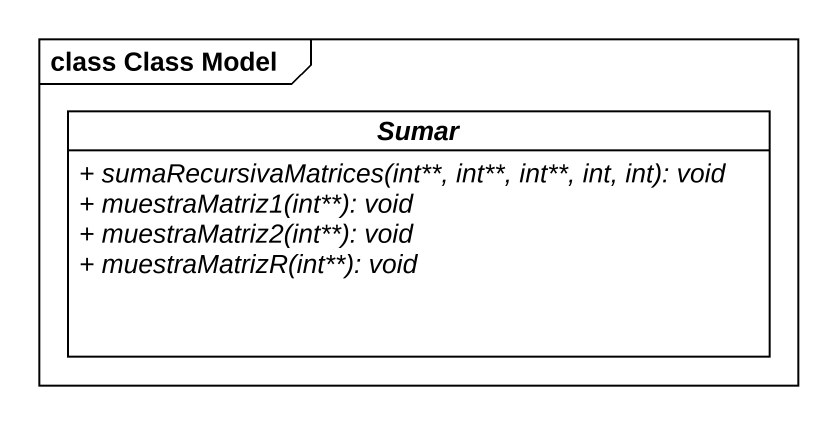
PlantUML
@startuml
mainframe class Class Model
hide circle
hide empty members
skinparam classAttributeIconSize 0
abstract class Sumar {
  {abstract} + sumaRecursivaMatrices(int~**, int~**, int~**, int, int): void
  {abstract} + muestraMatriz1(int**): void
  {abstract} + muestraMatriz2(int**): void
  {abstract} + muestraMatrizR(int**): void
}
@enduml
